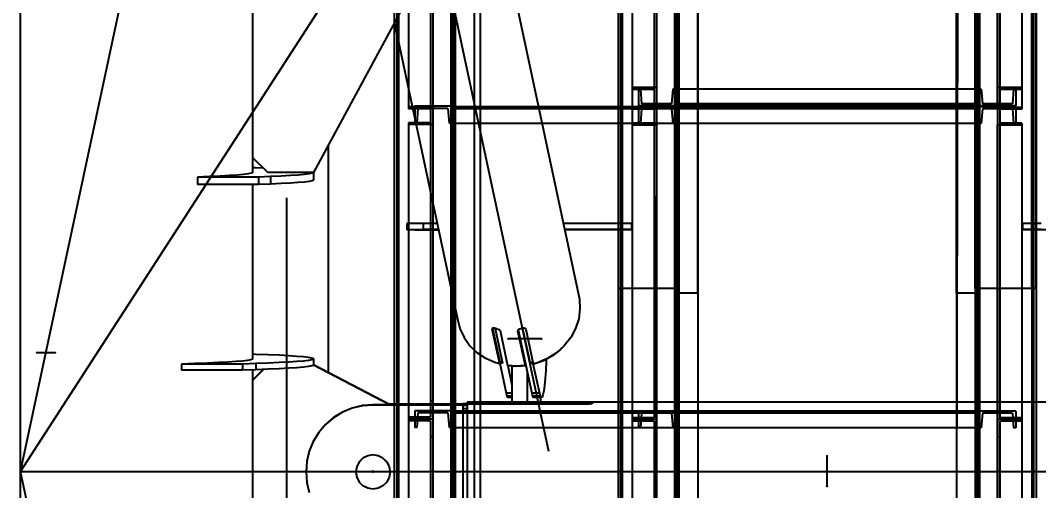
# Model space of a CAD drawing. Header units: millimetres. Extents: x 150209.93 to 150215.05, y 136675.65 to 136679.93.
# Drawn here: x 150211.2963 to 150211.3632, y 136677.6296 to 136677.6605 of the extents above; entities that cross this region are included whole.
import ezdxf

# ---------------------------------------------------------------- set-up
doc = ezdxf.new("R2010")
doc.units = ezdxf.units.MM
doc.header["$LTSCALE"] = 0.25
for name, pattern in [('CENTER', [50.8, 31.75, -6.35, 6.35, -6.35]), ('XKITLINE00', [0]), ('XKITLINE02', [4, 2, -2]), ('XKITLINE03', [6, 3, -1, 1, -1])]:
    doc.linetypes.add(name, pattern=pattern)
doc.styles.add('ROMANS', font='romans.shx')
doc.dimstyles.new('MD300', dxfattribs={"dimtxt": 2.5, "dimasz": 2.5, "dimexe": 1, "dimexo": 1, "dimgap": 0.5, "dimtad": 1, "dimdec": 1, "dimlfac": 50, "dimrnd": 0.5, "dimdsep": 46, "dimtxsty": 'ROMANS', "dimcen": 1, "dimclrd": 146, "dimclre": 146, "dimclrt": 30, "dimadec": 1, "dimazin": 2, "dimtfac": 1, "dimtdec": 1, "dimtmove": 0, "dimatfit": 1, "dimfxl": 1, "dimtolj": 1, "dimtzin": 0, "dimlwd": -1, "dimlwe": -1, "dimarcsym": 0})

# ---------------------------------------------------------------- blocks, each defined once
blk = doc.blocks.new('çatıı')
at = {"color": 116, "linetype": 'XKITLINE02', "true_color": 0x136734}
for p, q in [((12055, 10058.83), (12055.01, 11600.44)), ((12055.85, 10058.83), (12055.86, 11600.44)), ((12062.5, 10058.83), (12062.51, 11600.44)), ((12147.49, 10058.83), (12147.49, 11600.44)), ((12153.69, 10060.36), (12153.69, 11600.44)), ((12154.14, 10058.83), (12154.14, 11600.44)), ((12154.54, 10060.36), (12154.54, 11600.44)), ((12154.99, 10058.83), (12154.99, 11600.44)), ((12155.07, 10060.36), (12155.07, 11600.44)), ((12172.3, 10060.36), (12172.3, 11600.44)), ((12172.84, 10060.36), (12172.84, 11600.44)), ((12173.69, 10060.36), (12173.69, 11600.44)), ((12054.92, 10720.34), (12054.93, 10060.36)), ((12055.46, 10720.87), (12055.46, 10060.36)), ((12056.31, 10721.72), (12056.31, 10060.36)), ((12037.69, 10703.1), (12037.69, 10060.36)), ((12036.31, 10701.72), (12036.31, 10060.36)), ((12037.16, 10702.57), (12037.16, 10060.36)), ((12037.16, 10409.49), (12037.16, 9590.91)), ((12037.69, 10409.49), (12037.69, 9590.91)), ((12054.92, 10409.49), (12054.92, 9590.91)), ((12055, 10409.49), (12055.01, 9590.95)), ((12055, 10409.49), (12055, 9590.95)), ((12055.46, 10409.49), (12055.46, 9590.91)), ((12055.85, 10409.49), (12055.86, 9590.95)), ((12055.85, 10409.49), (12055.85, 9590.95)), ((12154.14, 10409.49), (12154.14, 9590.95)), ((12154.14, 10409.49), (12154.14, 9590.95)), ((12154.54, 10409.49), (12154.54, 9590.91)), ((12154.54, 10409.49), (12154.54, 9590.91)), ((12154.99, 10409.49), (12154.99, 9590.95)), ((12154.99, 10409.49), (12154.99, 9590.95)), ((12155.07, 10409.49), (12155.07, 9590.91)), ((12155.07, 10409.49), (12155.07, 9590.91)), ((12172.3, 10409.49), (12172.31, 9590.91)), ((12172.3, 10409.49), (12172.3, 9590.91)), ((12172.84, 10409.49), (12172.84, 9590.91)), ((12172.84, 10409.49), (12172.84, 9590.91)), ((11963.66, 10397.62), (11963.66, 9742.92)), ((11964.19, 10397.09), (11964.19, 9743.46)), ((11981.43, 10379.86), (11981.43, 9760.69)), ((11981.51, 10379.77), (11981.51, 9760.77)), ((11981.96, 10379.32), (11981.96, 9761.22)), ((11982.36, 10379.77), (11982.36, 9760.77)), ((11982.81, 10378.47), (11982.81, 9762.07)), ((11991.01, 10370.27), (11991.01, 9770.27)), ((12036.31, 10370.27), (12036.31, 9770.27)), ((11962.81, 10232.36), (11962.81, 10147.6)), ((12041.01, 10223.17), (12041.01, 10125.85)), ((12048.21, 10222.59), (12048.21, 10120.61)), ((12049.01, 10223.17), (12049.01, 10120.61)), ((12160.99, 10223.17), (12160.99, 10120.61)), ((12161.79, 10222.59), (12161.79, 10120.61)), ((12168.99, 10223.17), (12168.99, 10125.85)), ((11967.51, 10217.52), (11967.51, 10119.49)), ((11974.71, 10216.94), (11974.71, 10114.27)), ((12041.01, 10217.38), (12041.01, 10119.35)), ((12048.21, 10216.8), (12048.21, 10114.13)), ((12049.01, 10217.38), (12049.01, 10114.13)), ((12160.99, 10217.38), (12160.99, 10114.13)), ((12160.99, 10217.38), (12160.99, 10114.13)), ((12161.79, 10216.8), (12161.79, 10114.13)), ((12161.79, 10216.8), (12161.79, 10114.13)), ((12168.99, 10217.38), (12168.99, 10119.35)), ((12168.99, 10217.38), (12168.99, 10119.35)), ((11967.51, 10213.12), (11967.51, 10119.49)), ((11975.51, 10211.18), (11975.51, 10114.27)), ((11974.71, 10209.94), (11974.71, 10114.27)), ((12049.01, 10126.43), (12041.01, 10126.43)), ((12048.21, 10125.85), (12041.01, 10125.85)), ((12043.69, 10125.92), (12043.01, 10125.92)), ((12043.01, 10125.92), (12043.01, 10120.42)), ((12043.01, 10125.92), (12043.01, 10120.42)), ((12043.69, 10125.92), (12044.07, 10121.12)), ((12043.69, 10125.92), (12044.07, 10121.12)), ((12054.33, 10125.92), (12053.94, 10121.12)), ((12054.33, 10125.92), (12053.94, 10121.12)), ((12055.01, 10125.92), (12054.33, 10125.92)), ((12062.51, 10125.92), (12055.01, 10125.92)), ((12055.01, 10125.92), (12055.01, 10120.42)), ((12055.01, 10125.92), (12055.01, 10120.42)), ((12055.01, 10125.92), (12055.01, 10120.42)), ((12154.99, 10125.92), (12147.49, 10125.92)), ((12154.99, 10125.92), (12154.99, 10120.42)), ((12154.99, 10125.92), (12154.99, 10120.42)), ((12155.67, 10125.92), (12154.99, 10125.92)), ((12154.99, 10125.92), (12154.99, 10120.42)), ((12155.67, 10125.92), (12156.05, 10121.12)), ((12155.67, 10125.92), (12156.05, 10121.12)), ((12168.99, 10126.43), (12160.99, 10126.43)), ((12168.99, 10125.85), (12161.79, 10125.85)), ((12166.31, 10125.92), (12165.92, 10121.12)), ((12166.31, 10125.92), (12165.92, 10121.12)), ((12166.99, 10125.92), (12166.31, 10125.92)), ((12166.99, 10125.92), (12166.99, 10120.42)), ((12166.99, 10125.92), (12166.99, 10120.42)), ((12053.94, 10121.12), (12044.07, 10121.12)), ((12154.99, 10121.12), (12055.01, 10121.12)), ((12165.92, 10121.12), (12156.05, 10121.12)), ((11975.51, 10120.07), (11967.51, 10120.07)), ((11974.71, 10119.49), (11967.51, 10119.49)), ((11969.51, 10120.27), (11969.51, 10114.77)), ((11981.51, 10120.27), (11969.51, 10120.27)), ((11969.51, 10120.27), (11969.51, 10114.77)), ((11970.57, 10119.57), (11970.19, 10114.77)), ((11970.57, 10119.57), (11970.19, 10114.77)), ((11980.44, 10119.57), (11970.57, 10119.57)), ((11975.51, 10120.09), (11974.71, 10120.09)), ((11974.71, 10120.09), (11974.71, 10018.11)), ((11975.51, 10120.09), (11975.51, 10017.52)), ((11980.44, 10119.57), (11980.83, 10114.77)), ((11980.44, 10119.57), (11980.83, 10114.77)), ((11981.51, 10120.27), (11981.51, 10114.77)), ((11981.51, 10120.27), (11981.51, 10114.77)), ((11981.51, 10120.13), (11981.51, 10114.63)), ((11982.81, 10120.13), (11981.51, 10120.13)), ((12154.99, 10119.43), (11981.51, 10119.43)), ((12062.51, 10120.13), (11991.01, 10120.13)), ((12049.01, 10119.93), (12041.01, 10119.93)), ((12048.21, 10119.35), (12041.01, 10119.35)), ((12055.01, 10120.42), (12043.01, 10120.42)), ((12043.01, 10120.13), (12043.01, 10114.63)), ((12055.01, 10120.13), (12043.01, 10120.13)), ((12043.01, 10120.13), (12043.01, 10114.63)), ((12044.07, 10119.43), (12043.69, 10114.63)), ((12044.07, 10119.43), (12043.69, 10114.63)), ((12053.94, 10119.43), (12044.07, 10119.43)), ((12049.01, 10120.61), (12048.21, 10120.61)), ((12049.01, 10119.94), (12048.21, 10119.94)), ((12048.21, 10119.94), (12048.21, 10021.9)), ((12048.21, 10119.93), (12048.21, 10114.13)), ((12049.01, 10119.94), (12049.01, 10021.9)), ((12053.94, 10119.43), (12054.33, 10114.63)), ((12053.94, 10119.43), (12054.33, 10114.63)), ((12062.51, 10120.42), (12055.01, 10120.42)), ((12055.01, 10120.13), (12055.01, 10114.63)), ((12062.51, 10120.13), (12055.01, 10120.13)), ((12055.01, 10120.13), (12055.01, 10114.63)), ((12055.01, 10120.13), (12055.01, 10114.63)), ((12154.99, 10119.43), (12055.01, 10119.43)), ((12154.99, 10120.42), (12147.49, 10120.42)), ((12154.99, 10120.13), (12147.49, 10120.13)), ((12154.99, 10120.13), (12147.49, 10120.13)), ((12166.99, 10120.42), (12154.99, 10120.42)), ((12154.99, 10120.13), (12154.99, 10114.63)), ((12154.99, 10120.13), (12154.99, 10114.63)), ((12154.99, 10120.13), (12154.99, 10114.63)), ((12166.99, 10120.13), (12154.99, 10120.13)), ((12154.99, 10120.13), (12154.99, 10114.63)), ((12154.99, 10120.13), (12154.99, 10114.63)), ((12166.99, 10120.13), (12154.99, 10120.13)), ((12154.99, 10120.13), (12154.99, 10114.63)), ((12156.05, 10119.43), (12155.67, 10114.63)), ((12156.05, 10119.43), (12155.67, 10114.63)), ((12156.05, 10119.43), (12155.67, 10114.63)), ((12156.05, 10119.43), (12155.67, 10114.63)), ((12165.92, 10119.43), (12156.05, 10119.43)), ((12165.92, 10119.43), (12156.05, 10119.43)), ((12161.79, 10120.61), (12160.99, 10120.61)), ((12160.99, 10119.94), (12160.99, 10017.38)), ((12161.79, 10119.94), (12160.99, 10119.94)), ((12160.99, 10119.94), (12160.99, 10017.38)), ((12161.79, 10119.94), (12160.99, 10119.94)), ((12168.99, 10119.93), (12160.99, 10119.93)), ((12168.99, 10119.93), (12160.99, 10119.93)), ((12161.79, 10119.94), (12161.79, 10017.96)), ((12161.79, 10119.94), (12161.79, 10017.96)), ((12168.99, 10119.35), (12161.79, 10119.35)), ((12168.99, 10119.35), (12161.79, 10119.35)), ((12165.92, 10119.43), (12166.31, 10114.63)), ((12165.92, 10119.43), (12166.31, 10114.63)), ((12165.92, 10119.43), (12166.31, 10114.63)), ((12165.92, 10119.43), (12166.31, 10114.63)), ((12166.99, 10120.13), (12166.99, 10114.63)), ((12166.99, 10120.13), (12166.99, 10114.63)), ((12166.99, 10120.13), (12166.99, 10114.63)), ((12166.99, 10120.13), (12166.99, 10114.63)), ((11974.71, 10114.84), (11967.51, 10114.84)), ((11967.51, 10114.84), (11967.51, 10017.52)), ((11975.51, 10114.26), (11967.51, 10114.26)), ((11970.19, 10114.77), (11969.51, 10114.77)), ((11975.51, 10114.27), (11974.71, 10114.27)), ((11981.51, 10114.77), (11980.83, 10114.77)), ((11982.81, 10114.63), (11981.51, 10114.63)), ((12062.51, 10114.63), (11991.01, 10114.63)), ((12048.21, 10114.7), (12041.01, 10114.7)), ((12041.01, 10114.7), (12041.01, 10017.38)), ((12049.01, 10114.12), (12041.01, 10114.12)), ((12043.69, 10114.63), (12043.01, 10114.63)), ((12049.01, 10114.13), (12048.21, 10114.13)), ((12055.01, 10114.63), (12054.33, 10114.63)), ((12062.51, 10114.63), (12055.01, 10114.63)), ((12154.99, 10114.63), (12147.49, 10114.63)), ((12154.99, 10114.63), (12147.49, 10114.63)), ((12155.67, 10114.63), (12154.99, 10114.63)), ((12155.67, 10114.63), (12154.99, 10114.63)), ((12161.79, 10114.13), (12160.99, 10114.13)), ((12161.79, 10114.13), (12160.99, 10114.13)), ((12168.99, 10114.12), (12160.99, 10114.12)), ((12168.99, 10114.12), (12160.99, 10114.12)), ((12168.99, 10114.7), (12161.79, 10114.7)), ((12168.99, 10114.7), (12161.79, 10114.7)), ((12166.99, 10114.63), (12166.31, 10114.63)), ((12166.99, 10114.63), (12166.31, 10114.63)), ((12168.99, 10114.7), (12168.99, 10017.38)), ((12168.99, 10114.7), (12168.99, 10017.38)), ((12056.31, 10060.36), (12036.31, 10060.36)), ((12062.5, 10058.83), (12055, 10058.83)), ((12154.99, 10058.83), (12147.49, 10058.83)), ((12173.69, 10060.36), (12153.69, 10060.36)), ((11962.81, 10022.4), (11962.81, 9978.15)), ((11975.51, 10023.35), (11974.71, 10023.35)), ((11975.51, 10022.4), (11975.51, 10017.52)), ((11982.81, 10022.4), (11982.81, 9978.15)), ((11989.01, 10023.11), (11989.01, 9977.44)), ((11991.01, 10023.11), (11991.01, 9977.44)), ((12041.01, 10023.11), (12041.01, 9977.44)), ((12041.01, 10021.9), (12041.01, 10017.96)), ((12049.01, 10023.2), (12048.21, 10023.2)), ((12048.21, 10021.9), (12048.21, 10017.96)), ((12049.01, 10021.9), (12049.01, 10017.38)), ((12056.31, 10023.11), (12056.31, 9977.44)), ((12062.5, 10023.11), (12062.5, 9977.44)), ((12062.51, 10023.11), (12062.51, 9977.44)), ((12147.49, 10023.11), (12147.49, 9977.44)), ((12147.49, 10023.11), (12147.49, 9977.44)), ((12153.69, 10023.11), (12153.69, 9977.44)), ((12153.69, 10023.11), (12153.69, 9977.44)), ((12160.99, 10023.2), (12160.99, 10017.38)), ((12161.79, 10023.2), (12160.99, 10023.2)), ((12161.79, 10023.2), (12160.99, 10023.2)), ((12161.79, 10023.2), (12161.79, 10017.96)), ((12173.69, 10023.11), (12173.69, 9977.44)), ((12173.69, 10023.11), (12173.69, 9977.44)), ((11974.71, 10018.11), (11967.51, 10018.11)), ((11967.51, 10017.52), (11967.51, 9919.49)), ((11975.51, 10017.52), (11967.51, 10017.52)), ((11975.51, 10017.52), (11967.51, 10017.52)), ((11969.51, 10020.27), (11969.51, 10014.77)), ((11981.51, 10020.27), (11969.51, 10020.27)), ((11969.51, 10020.27), (11969.51, 10014.77)), ((11970.57, 10019.57), (11970.19, 10014.77)), ((11970.57, 10019.57), (11970.19, 10014.77)), ((11980.44, 10019.57), (11970.57, 10019.57)), ((11975.51, 10017.52), (11975.51, 9914.27)), ((11980.44, 10019.57), (11980.83, 10014.77)), ((11980.44, 10019.57), (11980.83, 10014.77)), ((11981.51, 10020.27), (11981.51, 10014.77)), ((11981.51, 10020.27), (11981.51, 10014.77)), ((11981.51, 10020.13), (11981.51, 10014.63)), ((12154.99, 10020.13), (11981.51, 10020.13)), ((12154.99, 10019.43), (11981.51, 10019.43)), ((12048.21, 10017.96), (12041.01, 10017.96)), ((12041.01, 10017.38), (12041.01, 9978.88)), ((12049.01, 10017.38), (12041.01, 10017.38)), ((12049.01, 10017.38), (12041.01, 10017.38)), ((12043.01, 10020.13), (12043.01, 10014.63)), ((12055.01, 10020.13), (12043.01, 10020.13)), ((12043.01, 10020.13), (12043.01, 10014.63)), ((12044.07, 10019.43), (12043.69, 10014.63)), ((12044.07, 10019.43), (12043.69, 10014.63)), ((12053.94, 10019.43), (12044.07, 10019.43)), ((12049.01, 10017.38), (12049.01, 9914.13)), ((12053.94, 10019.43), (12054.33, 10014.63)), ((12053.94, 10019.43), (12054.33, 10014.63)), ((12055.01, 10020.13), (12055.01, 10014.63)), ((12154.99, 10020.13), (12055.01, 10020.13)), ((12055.01, 10020.13), (12055.01, 10014.63)), ((12055.01, 10020.13), (12055.01, 10014.63)), ((12154.99, 10019.43), (12055.01, 10019.43)), ((12154.99, 10020.13), (12154.99, 10014.63)), ((12154.99, 10020.13), (12154.99, 10014.63)), ((12154.99, 10020.13), (12154.99, 10014.63)), ((12166.99, 10020.13), (12154.99, 10020.13)), ((12154.99, 10020.13), (12154.99, 10014.63)), ((12154.99, 10020.13), (12154.99, 10014.63)), ((12166.99, 10020.13), (12154.99, 10020.13)), ((12154.99, 10020.13), (12154.99, 10014.63)), ((12156.05, 10019.43), (12155.67, 10014.63)), ((12156.05, 10019.43), (12155.67, 10014.63)), ((12156.05, 10019.43), (12155.67, 10014.63)), ((12156.05, 10019.43), (12155.67, 10014.63)), ((12165.92, 10019.43), (12156.05, 10019.43)), ((12165.92, 10019.43), (12156.05, 10019.43)), ((12160.99, 10017.38), (12160.99, 9914.13)), ((12168.99, 10017.38), (12160.99, 10017.38)), ((12168.99, 10017.38), (12160.99, 10017.38)), ((12160.99, 10017.38), (12160.99, 9914.13)), ((12168.99, 10017.38), (12160.99, 10017.38)), ((12168.99, 10017.38), (12160.99, 10017.38)), ((12168.99, 10017.96), (12161.79, 10017.96)), ((12168.99, 10017.96), (12161.79, 10017.96)), ((12165.92, 10019.43), (12166.31, 10014.63)), ((12165.92, 10019.43), (12166.31, 10014.63)), ((12165.92, 10019.43), (12166.31, 10014.63)), ((12165.92, 10019.43), (12166.31, 10014.63)), ((12166.99, 10020.13), (12166.99, 10014.63)), ((12166.99, 10020.13), (12166.99, 10014.63)), ((12166.99, 10020.13), (12166.99, 10014.63)), ((12166.99, 10020.13), (12166.99, 10014.63)), ((12168.99, 10017.96), (12168.99, 10017.38)), ((12168.99, 10017.38), (12168.99, 9919.35)), ((12168.99, 10017.38), (12168.99, 9919.35)), ((11974.71, 10016.94), (11967.51, 10016.94)), ((11970.19, 10014.77), (11969.51, 10014.77)), ((11974.71, 10016.94), (11974.71, 9914.27)), ((11981.51, 10014.77), (11980.83, 10014.77)), ((12154.99, 10014.63), (11981.51, 10014.63)), ((12048.21, 10016.8), (12041.01, 10016.8)), ((12043.69, 10014.63), (12043.01, 10014.63)), ((12048.21, 10016.8), (12048.21, 9978.88)), ((12055.01, 10014.63), (12054.33, 10014.63)), ((12154.99, 10014.63), (12055.01, 10014.63)), ((12155.67, 10014.63), (12154.99, 10014.63)), ((12155.67, 10014.63), (12154.99, 10014.63)), ((12161.79, 10016.8), (12161.79, 9914.13)), ((12168.99, 10016.8), (12161.79, 10016.8)), ((12161.79, 10016.8), (12161.79, 9914.13)), ((12168.99, 10016.8), (12161.79, 10016.8)), ((12166.99, 10014.63), (12166.31, 10014.63)), ((12166.99, 10014.63), (12166.31, 10014.63)), ((11975.51, 10011.72), (11974.71, 10011.72)), ((12049.01, 10011.57), (12048.21, 10011.57)), ((12161.79, 10011.57), (12160.99, 10011.57)), ((12161.79, 10011.57), (12160.99, 10011.57)), ((11975.51, 10009.95), (11975.51, 9920.07))]:
    blk.add_line(p, q, dxfattribs=at)
at = {"color": 1, "linetype": 'XKITLINE03'}
for p, q in [((12055.01, 11600.44), (12055, 10058.83)), ((12154.99, 10058.83), (12154.99, 11600.44)), ((12160.99, 11600.44), (12160.99, 10060.36)), ((12049.01, 9590.91), (12049.01, 10409.49)), ((12055, 10409.49), (12055.01, 9590.95)), ((12055, 10409.49), (12055, 9590.95)), ((12154.99, 9590.95), (12154.99, 10409.49)), ((12154.99, 9590.95), (12154.99, 10409.49)), ((12160.99, 10409.49), (12160.99, 9590.91)), ((12160.99, 9590.91), (12160.99, 10409.49)), ((11981.51, 9760.77), (11981.51, 10379.77)), ((12049.01, 10223.17), (12049.01, 10126.43)), ((12160.99, 10126.43), (12160.99, 10223.17)), ((11975.51, 10217.52), (11975.51, 10120.07)), ((12049.01, 10217.38), (12049.01, 10119.93)), ((12160.99, 10119.93), (12160.99, 10217.38)), ((12160.99, 10119.93), (12160.99, 10217.38)), ((11981.51, 10120.27), (11981.51, 10120.27)), ((11981.51, 10120.13), (12154.99, 10120.13)), ((12154.99, 10120.42), (12055.01, 10120.42)), ((12055.01, 10120.42), (12055.01, 10120.42)), ((12055.01, 10120.13), (12154.99, 10120.13)), ((12055.01, 10120.13), (12055.01, 10120.13)), ((12154.99, 10120.42), (12154.99, 10120.42)), ((12154.99, 10120.13), (12154.99, 10120.13)), ((12154.99, 10120.13), (12154.99, 10120.13)), ((11975.51, 10114.26), (11975.51, 10017.52)), ((12049.01, 10114.12), (12049.01, 10017.38)), ((12160.99, 10017.38), (12160.99, 10114.12)), ((12160.99, 10017.38), (12160.99, 10114.12)), ((11975.51, 10017.52), (11975.51, 9920.07)), ((11981.51, 10020.27), (11981.51, 10020.27)), ((11981.51, 10020.13), (12154.99, 10020.13)), ((12049.01, 10017.38), (12049.01, 9919.93)), ((12055.01, 10020.13), (12154.99, 10020.13)), ((12055.01, 10020.13), (12055.01, 10020.13)), ((12154.99, 10020.13), (12154.99, 10020.13)), ((12154.99, 10020.13), (12154.99, 10020.13)), ((12160.99, 9919.93), (12160.99, 10017.38)), ((12160.99, 9919.93), (12160.99, 10017.38))]:
    blk.add_line(p, q, dxfattribs=at)
at = {"color": 8, "linetype": 'CENTER'}
for p, q in [((12013.58, 10006.9), (11840, 10820.27)), ((11840, 10000.27), (12370, 10820.27)), ((11840, 8951.04), (11840, 10620.27)), ((11840, 10000.27), (11927.5, 10410.27)), ((11927.5, 9590.27), (11927.5, 10410.27)), ((12011.17, 10043.85), (12000.21, 10043.88)), ((11845.34, 10039.34), (11851.32, 10039.33)), ((12105, 9995.42), (12105, 10005.42)), ((11955.8, 10000.14), (11955.8, 10000.41)), ((12370, 9180.27), (11840, 10000.27)), ((11840, 10000.27), (12370, 10000.27)), ((11927.5, 9590.27), (11840, 10000.27))]:
    blk.add_line(p, q, dxfattribs=at)
at = {"color": 7, "linetype": 'XKITLINE00'}
for p, q in [((12147.49, 10409.49), (12147.49, 10023.11)), ((12147.49, 10409.49), (12147.49, 10023.11)), ((12153.69, 10409.49), (12153.69, 10023.11)), ((12153.69, 10409.49), (12153.69, 10023.11)), ((12173.69, 10409.49), (12173.69, 10023.11)), ((12173.69, 10409.49), (12173.69, 10023.11)), ((12062.5, 10302.46), (12062.5, 10023.11)), ((12062.51, 10302.46), (12062.51, 10023.11)), ((12056.31, 10292.87), (12056.31, 10023.11)), ((12041.01, 10269.2), (12041.01, 10023.11)), ((11991.01, 10191.84), (11991.01, 10023.11)), ((11989.01, 10188.75), (11989.01, 10023.11)), ((11982.81, 10180.45), (11982.81, 10022.4)), ((11962.81, 10147.6), (11962.81, 10022.4)), ((12147.49, 10125.92), (12062.51, 10125.92)), ((11991.01, 10120.13), (11982.81, 10120.13)), ((12147.49, 10120.42), (12062.51, 10120.42)), ((12147.49, 10120.13), (12062.51, 10120.13)), ((12147.49, 10120.13), (12062.51, 10120.13)), ((11991.01, 10114.63), (11982.81, 10114.63)), ((12147.49, 10114.63), (12062.51, 10114.63)), ((12147.49, 10114.63), (12062.51, 10114.63))]:
    blk.add_line(p, q, dxfattribs=at)
at = {"color": 8, "linetype": 'XKITLINE00'}
for p, q in [((11916.2, 10201.99), (11916.2, 10098.43)), ((11916.21, 10198.43), (11916.21, 10103.47)), ((11993.89, 10196.3), (12023.63, 10056.94)), ((11969.17, 10159.36), (11936.21, 10098.48)), ((11962.82, 10147.62), (11983.57, 10050.42)), ((11941.09, 10107.49), (11941.09, 10032.77)), ((11916.2, 10103.52), (11916.21, 10103.47)), ((11921.21, 10098.48), (11916.21, 10103.47)), ((11908.66, 10097.52), (11905.63, 10097.35)), ((11911.21, 10097.7), (11908.66, 10097.52)), ((11913.26, 10097.88), (11911.21, 10097.7)), ((11914.79, 10098.07), (11913.26, 10097.88)), ((11915.79, 10098.26), (11914.79, 10098.07)), ((11916.25, 10098.45), (11915.79, 10098.26)), ((11917.05, 10100.06), (11916.2, 10100.06)), ((11916.2, 10098.61), (11916.25, 10098.45)), ((11919.73, 10099.96), (11917.05, 10100.06)), ((11936.21, 10098.48), (11921.21, 10098.48)), ((11928.66, 10097.53), (11925.62, 10097.36)), ((11931.21, 10097.7), (11928.66, 10097.53)), ((11933.26, 10097.89), (11931.21, 10097.7)), ((11934.79, 10098.07), (11933.26, 10097.89)), ((11935.79, 10098.27), (11934.79, 10098.07)), ((11936.25, 10098.46), (11935.79, 10098.27)), ((11936.23, 10098.52), (11936.25, 10098.46)), ((11936.25, 10098.46), (11936.25, 10095.96)), ((11902.13, 10097.19), (11898.19, 10097.03)), ((11918.19, 10097.04), (11898.19, 10097.03)), ((11898.19, 10097.03), (11898.19, 10094.53)), ((11918.19, 10094.54), (11898.19, 10094.53)), ((11905.63, 10097.35), (11902.13, 10097.19)), ((11916.2, 10094.54), (11916.2, 10037.15)), ((11922.13, 10097.19), (11918.19, 10097.04)), ((11918.19, 10097.04), (11918.19, 10094.54)), ((11922.13, 10094.69), (11918.19, 10094.54)), ((11925.62, 10097.36), (11922.13, 10097.19)), ((11922.13, 10097.19), (11922.13, 10094.69)), ((11925.62, 10094.86), (11922.13, 10094.69)), ((11928.66, 10095.03), (11925.62, 10094.86)), ((11931.21, 10095.2), (11928.66, 10095.03)), ((11933.26, 10095.39), (11931.21, 10095.2)), ((11934.79, 10095.58), (11933.26, 10095.39)), ((11935.79, 10095.77), (11934.79, 10095.58)), ((11936.25, 10095.96), (11935.79, 10095.77)), ((11972.32, 10081.75), (11966.96, 10081.73)), ((11966.96, 10081.73), (11966.96, 10079.73)), ((11976.88, 10081.76), (11972.32, 10081.75)), ((11972.32, 10081.75), (11972.32, 10079.75)), ((12021.99, 10081.8), (12018.32, 10081.8)), ((12028.37, 10081.79), (12021.99, 10081.8)), ((12034.64, 10081.79), (12028.37, 10081.79)), ((12040.75, 10081.78), (12034.64, 10081.79)), ((12040.75, 10081.78), (12040.75, 10079.78)), ((12041.01, 10081.78), (12040.75, 10081.78)), ((12169.24, 10081.78), (12168.99, 10081.78)), ((12175.35, 10081.79), (12169.24, 10081.78)), ((12169.24, 10081.78), (12169.24, 10079.78)), ((11972.32, 10079.75), (11966.96, 10079.73)), ((11969.54, 10079.59), (11966.96, 10079.73)), ((11969.54, 10079.74), (11969.54, 10079.59)), ((11974.9, 10079.6), (11969.54, 10079.59)), ((11977.3, 10079.76), (11972.32, 10079.75)), ((11974.9, 10079.75), (11974.9, 10079.6)), ((11977.34, 10079.61), (11974.9, 10079.6)), ((12021.99, 10079.8), (12018.75, 10079.8)), ((12024.58, 10079.66), (12018.78, 10079.66)), ((12028.37, 10079.79), (12021.99, 10079.8)), ((12030.96, 10079.65), (12024.58, 10079.66)), ((12034.64, 10079.79), (12028.37, 10079.79)), ((12037.23, 10079.64), (12030.96, 10079.65)), ((12040.75, 10079.78), (12034.64, 10079.79)), ((12041.01, 10079.64), (12037.23, 10079.64)), ((12041.01, 10079.78), (12040.75, 10079.78)), ((12169.24, 10079.78), (12168.99, 10079.78)), ((12172.76, 10079.64), (12168.99, 10079.64)), ((12175.35, 10079.79), (12169.24, 10079.78)), ((12179.03, 10079.65), (12172.76, 10079.64)), ((12023.63, 10056.94), (12023.82, 10053.68)), ((12023.82, 10053.68), (12023.39, 10050.42)), ((11983.57, 10050.42), (11984.36, 10047.26)), ((11984.36, 10047.26), (11985.75, 10044.29)), ((11994.93, 10047.25), (11994.89, 10047.13)), ((11995.08, 10047.33), (11994.93, 10047.25)), ((11995.07, 10047.33), (11997.36, 10036.62)), ((11995.3, 10047.37), (11995.08, 10047.33)), ((11995.1, 10047.33), (11997.45, 10036.36)), ((11995.6, 10047.36), (11995.3, 10047.37)), ((11995.94, 10047.31), (11995.6, 10047.36)), ((11995.95, 10047.25), (11995.82, 10047.33)), ((11996.3, 10047.22), (11995.94, 10047.31)), ((11995.95, 10047.25), (11998.39, 10035.84)), ((11996.17, 10047.25), (11995.95, 10047.25)), ((11996.66, 10047.09), (11996.3, 10047.22)), ((12004.4, 10047.19), (12004.05, 10047.07)), ((12004.77, 10047.29), (12004.4, 10047.19)), ((12004.98, 10047.23), (12004.55, 10047.23)), ((12005.13, 10047.34), (12004.77, 10047.29)), ((12005.19, 10047.34), (12004.98, 10047.23)), ((12004.98, 10047.23), (12007.42, 10035.82)), ((12005.46, 10047.34), (12005.13, 10047.34)), ((12005.74, 10047.3), (12005.46, 10047.34)), ((12005.94, 10047.22), (12005.74, 10047.3)), ((12005.94, 10047.22), (12006.04, 10047.1)), ((12022.37, 10047.26), (12020.77, 10044.29)), ((12023.39, 10050.42), (12022.37, 10047.26)), ((11985.75, 10044.29), (11987.67, 10041.61)), ((11994.89, 10047.13), (11997.32, 10035.72)), ((11996.9, 10046.98), (11996.66, 10047.09)), ((11996.98, 10046.96), (11996.9, 10046.98)), ((11997.25, 10046.84), (11996.98, 10046.96)), ((11997.45, 10046.7), (11997.25, 10046.84)), ((11997.45, 10046.7), (11997.55, 10046.56)), ((11997.55, 10046.56), (11999.99, 10035.14)), ((12003.38, 10046.69), (12003.33, 10046.55)), ((12003.33, 10046.55), (12005.77, 10035.14)), ((12003.52, 10046.83), (12003.38, 10046.69)), ((12003.5, 10046.8), (12005.8, 10036.02)), ((12003.75, 10046.95), (12003.52, 10046.83)), ((12003.54, 10046.84), (12007.99, 10026.01)), ((12003.92, 10047), (12003.75, 10046.95)), ((12004.05, 10047.07), (12003.92, 10047)), ((12006.04, 10047.1), (12008.48, 10035.69)), ((12020.77, 10044.29), (12018.65, 10041.61)), ((11990.08, 10039.3), (11987.67, 10041.61)), ((12018.65, 10041.61), (12016.08, 10039.3)), ((12018.13, 10041.15), (12017.38, 10040.32)), ((12019.6, 10042.74), (12019.2, 10042.3)), ((12019.86, 10043.14), (12019.6, 10042.74)), ((11916.23, 10037.16), (11915.68, 10036.97)), ((11917.34, 10038.78), (11916.2, 10038.81)), ((11916.23, 10037.36), (11916.2, 10037.37)), ((11916.23, 10037.36), (11916.23, 10037.16)), ((11921.4, 10038.62), (11917.34, 10038.78)), ((11925.01, 10038.46), (11921.4, 10038.62)), ((11928.16, 10038.29), (11925.01, 10038.46)), ((11930.81, 10038.11), (11928.16, 10038.29)), ((11932.96, 10037.93), (11930.81, 10038.11)), ((11934.59, 10037.74), (11932.96, 10037.93)), ((11935.68, 10037.55), (11934.59, 10037.74)), ((11936.23, 10037.36), (11935.68, 10037.55)), ((11936.23, 10037.16), (11935.68, 10036.97)), ((11936.23, 10037.36), (11936.23, 10035.16)), ((11992.9, 10037.42), (11990.08, 10039.3)), ((11996.04, 10036.04), (11992.9, 10037.42)), ((12013.12, 10037.42), (12009.88, 10036.04)), ((12014.75, 10038.28), (12011.8, 10036.66)), ((12012.76, 10037.19), (12012.74, 10036.51)), ((12016.08, 10039.3), (12013.12, 10037.42)), ((12015.99, 10039.24), (12014.75, 10038.28)), ((12017.38, 10040.32), (12016.18, 10039.39)), ((11897.34, 10035.74), (11892.88, 10035.6)), ((11912.88, 10035.6), (11892.88, 10035.6)), ((11892.88, 10035.6), (11892.88, 10033.6)), ((11901.4, 10035.89), (11897.34, 10035.74)), ((11905.01, 10036.05), (11901.4, 10035.89)), ((11908.16, 10036.22), (11905.01, 10036.05)), ((11910.81, 10036.4), (11908.16, 10036.22)), ((11912.96, 10036.58), (11910.81, 10036.4)), ((11917.34, 10035.74), (11912.88, 10035.6)), ((11912.88, 10035.6), (11912.88, 10033.6)), ((11914.59, 10036.77), (11912.96, 10036.58)), ((11915.68, 10036.97), (11914.59, 10036.77)), ((11919.7, 10033.83), (11916.2, 10030.32)), ((11919.83, 10033.83), (11916.2, 10030.2)), ((11921.4, 10035.89), (11917.34, 10035.74)), ((11917.34, 10035.74), (11917.34, 10033.74)), ((11921.4, 10033.89), (11917.34, 10033.74)), ((11925.01, 10036.05), (11921.4, 10035.89)), ((11925.01, 10034.05), (11921.4, 10033.89)), ((11928.16, 10036.22), (11925.01, 10036.05)), ((11928.16, 10034.22), (11925.01, 10034.05)), ((11930.81, 10036.4), (11928.16, 10036.22)), ((11930.81, 10034.4), (11928.16, 10034.22)), ((11932.96, 10036.58), (11930.81, 10036.4)), ((11932.96, 10034.59), (11930.81, 10034.4)), ((11934.59, 10036.77), (11932.96, 10036.58)), ((11934.59, 10034.77), (11932.96, 10034.59)), ((11935.68, 10036.97), (11934.59, 10036.77)), ((11935.68, 10034.97), (11934.59, 10034.77)), ((11936.23, 10035.16), (11935.68, 10034.97)), ((11961.44, 10022.19), (11936.23, 10035.3)), ((11961.18, 10022.2), (11936.23, 10035.18)), ((11994.36, 10036.71), (11993.83, 10037.01)), ((11994.35, 10036.79), (11994.36, 10036.71)), ((11995.4, 10036.32), (11994.36, 10036.71)), ((11997.32, 10035.72), (11996.04, 10036.04)), ((11997.46, 10035.56), (11996.42, 10035.94)), ((11997.36, 10036.62), (11997.32, 10035.72)), ((11997.36, 10036.75), (11997.34, 10036.13)), ((11997.34, 10036.13), (11997.46, 10035.56)), ((11997.45, 10036.36), (11997.43, 10035.84)), ((11998.39, 10035.84), (11997.43, 10035.84)), ((11997.43, 10035.84), (11999.52, 10026.03)), ((11998.39, 10035.84), (11997.45, 10036.36)), ((11997.46, 10035.67), (11997.46, 10035.56)), ((12002.92, 10034.91), (11999.99, 10035.14)), ((12000.07, 10035.14), (12001.44, 10028.7)), ((12000.1, 10035.14), (12000.13, 10035)), ((12001.56, 10034.85), (12000.13, 10035)), ((12001.46, 10034.86), (12001.43, 10023.11)), ((12001.53, 10035.02), (12001.56, 10034.85)), ((12003.01, 10034.8), (12001.56, 10034.85)), ((12005.77, 10035.14), (12002.92, 10034.91)), ((12004.46, 10034.84), (12003.01, 10034.8)), ((12004.42, 10035.03), (12004.46, 10034.84)), ((12005.9, 10034.99), (12004.46, 10034.84)), ((12005.8, 10036.02), (12005.77, 10035.14)), ((12005.81, 10036.22), (12005.78, 10035.56)), ((12005.78, 10035.56), (12005.9, 10034.99)), ((12005.93, 10035.65), (12005.9, 10034.99)), ((12008.35, 10036.3), (12007.42, 10035.82)), ((12008.38, 10035.82), (12007.42, 10035.82)), ((12008.39, 10036.09), (12008.38, 10035.82)), ((12008.38, 10035.82), (12010.48, 10026)), ((12009.88, 10036.04), (12008.48, 10035.69)), ((12008.58, 10035.72), (12008.62, 10035.53)), ((12011.8, 10036.66), (12008.62, 10035.53)), ((12011.76, 10036.84), (12011.8, 10036.66)), ((12012.74, 10036.51), (12012.59, 10033.52)), ((11912.88, 10033.6), (11892.88, 10033.6)), ((11917.34, 10033.74), (11912.88, 10033.6)), ((11916.2, 10033.7), (11916.2, 10030.26)), ((12006.43, 10033.29), (12006.41, 10023.11)), ((12012.41, 10030.85), (12012.18, 10028.57)), ((12012.59, 10033.52), (12012.41, 10030.85)), ((11916.2, 10030.26), (11916.2, 10030.2)), ((11916.2, 10030.2), (11916.2, 9970.23)), ((12012.18, 10028.57), (12011.93, 10026.76)), ((12001.43, 10026.03), (11999.52, 10026.03)), ((11999.52, 10026.03), (11999.8, 10025.03)), ((12001.43, 10025.02), (11999.8, 10025.03)), ((11999.8, 10025.03), (12000.1, 10024.6)), ((12001.43, 10024.59), (12000.1, 10024.6)), ((12010.48, 10026), (12007.99, 10026.01)), ((12007.99, 10026.01), (12008.27, 10025.01)), ((12010.76, 10025), (12008.27, 10025.01)), ((12008.27, 10025.01), (12008.56, 10024.58)), ((12011.05, 10024.57), (12008.56, 10024.58)), ((12010.48, 10026), (12010.76, 10025)), ((12010.76, 10025), (12011.05, 10024.57)), ((12010.79, 10024.57), (12010.79, 10023.11)), ((12011.35, 10024.73), (12011.05, 10024.57)), ((12011.65, 10025.46), (12011.35, 10024.73)), ((12011.93, 10026.76), (12011.65, 10025.46)), ((11949, 10021.11), (11945.81, 10019.79)), ((11949, 10021.05), (11945.81, 10019.73)), ((11952.35, 10021.92), (11949, 10021.11)), ((11952.35, 10021.86), (11949, 10021.05)), ((11955.8, 10022.19), (11952.35, 10021.92)), ((11955.8, 10022.13), (11952.35, 10021.86)), ((11952.35, 10021.92), (11952.35, 10021.86)), ((11986.8, 10022.19), (11955.8, 10022.19)), ((11955.8, 10022.19), (11955.8, 10022.13)), ((11986.8, 10022.13), (11955.8, 10022.13)), ((11985.3, 10022.4), (11961.03, 10022.4)), ((11985.3, 10022.34), (11961.15, 10022.34)), ((11985.3, 10022.61), (11985.3, 10022.19)), ((11986.8, 10022.55), (11985.3, 10022.55)), ((11986.8, 10022.41), (11985.3, 10022.41)), ((11985.3, 10022), (11985.3, 10019.23)), ((11986.8, 10022), (11985.3, 10022)), ((11986.8, 10020.88), (11985.3, 10020.88)), ((11986.8, 10023.11), (11986.8, 10021.5)), ((12223.2, 10023.11), (11986.8, 10023.11)), ((12026.8, 10022.83), (11986.8, 10022.83)), ((12026.8, 10022.46), (11986.8, 10022.46)), ((11986.8, 10021.5), (11986.8, 9977.44)), ((12026.8, 10022.83), (12026.8, 10022.46)), ((12027.11, 10022.83), (12026.8, 10022.83)), ((12027.11, 10022.47), (12026.8, 10022.46)), ((12027.11, 10022.83), (12027.11, 10022.47)), ((12027.39, 10022.81), (12027.11, 10022.83)), ((12027.39, 10022.51), (12027.11, 10022.47)), ((12027.63, 10022.79), (12027.39, 10022.81)), ((12027.63, 10022.57), (12027.39, 10022.51)), ((12027.8, 10022.76), (12027.63, 10022.79)), ((12027.8, 10022.65), (12027.63, 10022.57)), ((12027.88, 10022.72), (12027.8, 10022.76)), ((12027.88, 10022.68), (12027.8, 10022.65)), ((12027.88, 10022.72), (12027.88, 10022.68)), ((11942.86, 10017.99), (11940.24, 10015.75)), ((11942.86, 10017.93), (11940.24, 10015.69)), ((11945.81, 10019.79), (11942.86, 10017.99)), ((11945.81, 10019.73), (11942.86, 10017.93)), ((11985.3, 10019.23), (11985.3, 9978.28)), ((11940.24, 10015.75), (11938, 10013.12)), ((11940.24, 10015.69), (11938, 10013.06)), ((11938, 10013.12), (11936.19, 10010.18)), ((11938, 10013.06), (11936.19, 10010.12)), ((11936.19, 10010.18), (11934.87, 10006.99)), ((11936.19, 10010.12), (11934.87, 10006.93)), ((11934.87, 10006.99), (11934.07, 10003.64)), ((11934.87, 10006.93), (11934.07, 10003.58)), ((11952.5, 10004.67), (11951.26, 10003.43)), ((11952.5, 10004.64), (11951.26, 10003.4)), ((11954.06, 10005.46), (11952.5, 10004.67)), ((11954.06, 10005.44), (11952.5, 10004.64)), ((11955.8, 10005.74), (11954.06, 10005.46)), ((11955.8, 10005.71), (11954.06, 10005.44)), ((11955.8, 10005.74), (11955.8, 10005.71)), ((11957.53, 10005.46), (11955.8, 10005.74)), ((11957.53, 10005.44), (11955.8, 10005.71)), ((11959.09, 10004.67), (11957.53, 10005.46)), ((11959.09, 10004.64), (11957.53, 10005.44)), ((11960.33, 10003.43), (11959.09, 10004.67)), ((11960.33, 10003.4), (11959.09, 10004.64)), ((11934.07, 10003.58), (11933.8, 10000.14)), ((11950.47, 10001.84), (11950.2, 10000.11)), ((11951.26, 10003.43), (11950.47, 10001.87)), ((11951.26, 10003.4), (11950.47, 10001.84)), ((11960.33, 10003.43), (11961.12, 10001.87)), ((11960.33, 10003.4), (11961.12, 10001.84)), ((11961.12, 10001.84), (11961.4, 10000.11)), ((11933.8, 10000.14), (11934.07, 9996.7)), ((11950.2, 10000.11), (11950.47, 9998.38)), ((11950.47, 9998.38), (11951.26, 9996.82)), ((11961.12, 9998.38), (11960.33, 9996.82)), ((11961.4, 10000.11), (11961.12, 9998.38)), ((11934.07, 9996.7), (11934.87, 9993.34)), ((11952.5, 9995.59), (11951.26, 9996.82)), ((11954.06, 9994.79), (11952.5, 9995.59)), ((11955.8, 9994.52), (11954.06, 9994.79)), ((11957.53, 9994.79), (11955.8, 9994.52)), ((11959.09, 9995.59), (11957.53, 9994.79)), ((11960.33, 9996.82), (11959.09, 9995.59))]:
    blk.add_line(p, q, dxfattribs=at)
at = {"color": 1, "linetype": 'XKITLINE00'}
for centre in [(12049.01, 10126.43), (12160.99, 10126.43), (11975.51, 10120.07), (11981.51, 10120.27), (11981.51, 10120.13), (12049.01, 10119.93), (12055.01, 10120.42), (12055.01, 10120.42), (12055.01, 10120.13), (12055.01, 10120.13), (12154.99, 10120.42), (12154.99, 10120.42), (12154.99, 10120.13), (12154.99, 10120.13), (12154.99, 10120.13), (12154.99, 10120.13), (12160.99, 10119.93), (12160.99, 10119.93), (11975.51, 10114.26), (12049.01, 10114.12), (12160.99, 10114.12), (12160.99, 10114.12), (12055, 10058.83), (12154.99, 10058.83), (12160.99, 10060.36), (11975.51, 10017.52), (11975.51, 10017.52), (11981.51, 10020.27), (11981.51, 10020.13), (12049.01, 10017.38), (12049.01, 10017.38), (12055.01, 10020.13), (12055.01, 10020.13), (12154.99, 10020.13), (12154.99, 10020.13), (12154.99, 10020.13), (12154.99, 10020.13), (12160.99, 10017.38), (12160.99, 10017.38), (12160.99, 10017.38), (12160.99, 10017.38)]:
    blk.add_circle(centre, 0.05, dxfattribs=at)
at = {"color": 8, "linetype": 'XKITLINE00'}
for centre in [(12000.21, 10043.88), (12011.17, 10043.85), (11845.34, 10039.34), (11851.32, 10039.33), (12105, 10005.42), (11955.8, 10000.41), (11840, 10000.27), (11840, 10000.27), (11840, 10000.27), (11840, 10000.27), (11840, 10000.27), (11955.8, 10000.14), (12105, 9995.42)]:
    blk.add_circle(centre, 0.05, dxfattribs=at)
blk = doc.blocks.new('*D4')
at = {"color": 146, "transparency": 16777216}
for p, q in [((150211.389635, 136678.626031), (150212.053944, 136678.624802)), ((150211.358006, 136677.744973), (150211.357786, 136677.626088)), ((150212.082314, 136677.743633), (150212.082095, 136677.624748))]:
    blk.add_line(p, q, dxfattribs=at)
for points in [[(150211.389644, 136678.631031), (150211.389626, 136678.621031), (150211.359635, 136678.626086)], [(150212.053953, 136678.629802), (150212.053935, 136678.619802), (150212.083944, 136678.624747)]]:
    blk.add_solid(points, dxfattribs=at)
at = {"layer": 'DEFPOINTS', "color": 0, "transparency": 16777216}
for p in [(150211.359855, 136678.744971), (150212.084164, 136678.743631), (150212.083944, 136678.624747)]:
    blk.add_point(p, dxfattribs=at)
at = {"color": 30, "transparency": 16777216, "insert": (150211.721836, 136678.650416), "char_height": 0.03, "attachment_point": 5, "rotation": 359.89403, "style": 'ROMANS'}
blk.add_mtext('\\A1;36', dxfattribs=at)

msp = doc.modelspace()

# ---------------------------------------------------------------- block references
at = {"xscale": 0.0002000170049888334, "yscale": 0.0002000170049888334, "zscale": 0.0002000170049888334}
msp.add_blockref('çatıı', (150208.928067, 136675.630592), dxfattribs=at)

# ---------------------------------------------------------------- dimensions: what is measured, and where the dimension line sits
dim = msp.add_aligned_dim(p1=(150211.359855, 136678.744971), p2=(150212.084164, 136678.743631), distance=-0.118885, dimstyle='MD300', override={"dimtxt": 0.03, "dimasz": 0.03, "dimgap": 0.01})
dim.commit()
dim.dimension.update_dxf_attribs({"geometry": '*D4', "text_midpoint": (150211.721836, 136678.650416)})

doc.saveas('drawing.dxf')
